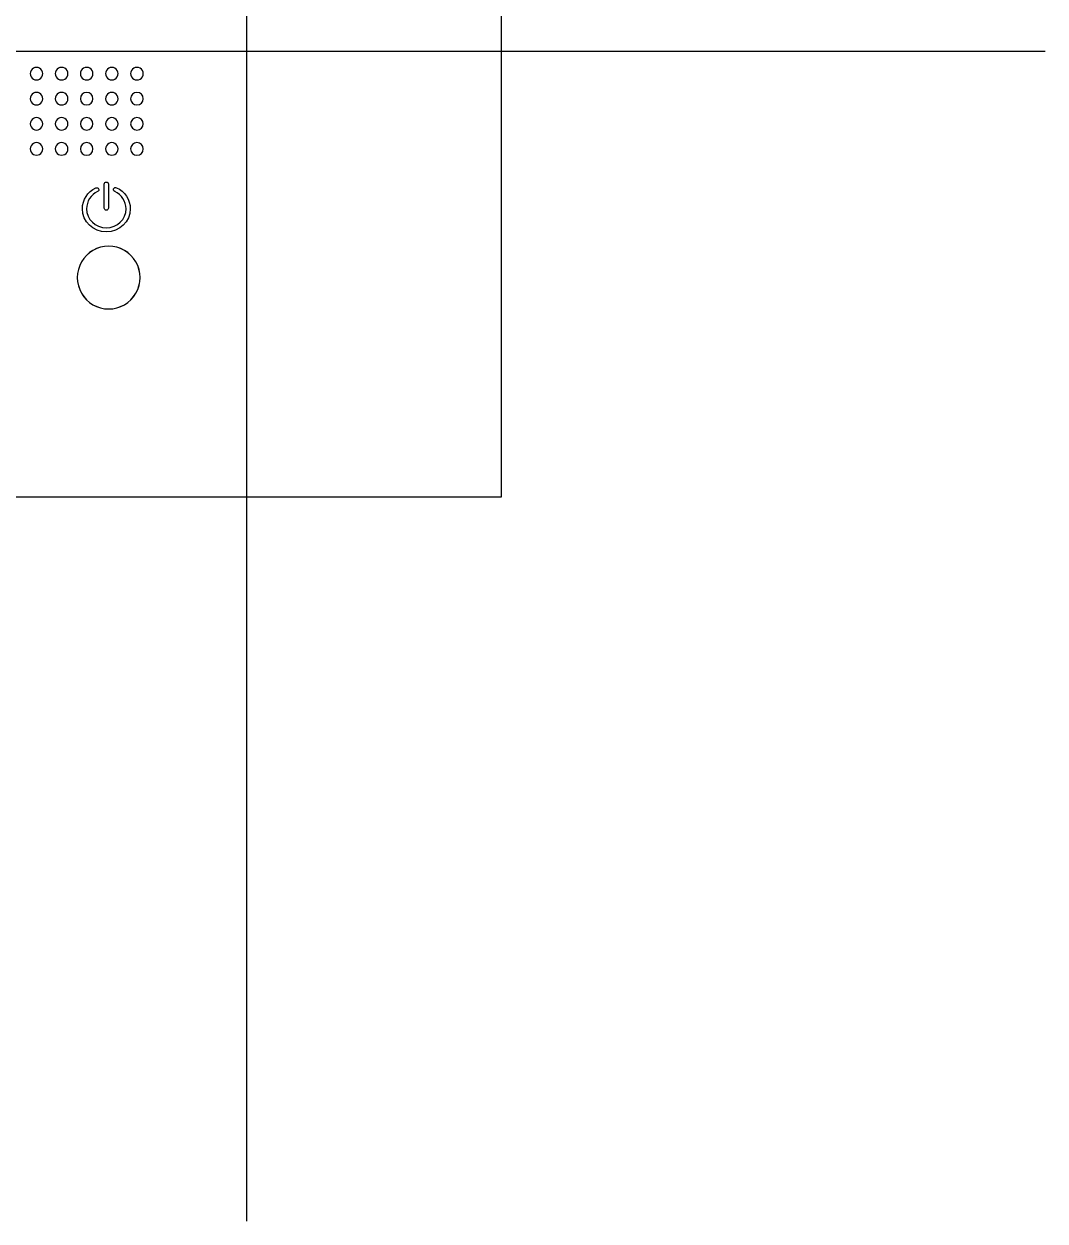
# Model space of a CAD drawing. Extents: x -57 to 161, y 70 to 252.
# Drawn here: x 95.5 to 160.6, y 70.3 to 146.6 of the extents above; entities that cross this region are included whole.
import ezdxf

# ---------------------------------------------------------------- set-up
doc = ezdxf.new("R2010")
doc.units = 0
doc.layers.get('0').update_dxf_attribs({"linetype": 'CONTINUOUS'})

msp = doc.modelspace()

# ---------------------------------------------------------------- linework, layer by layer
at = {"color": 7}
for points in [[(109.734516, 70.321927), (109.734516, 250.623156)], [(125.941518, 236.455873), (125.941518, 116.455872)], [(160.609306, 144.859862), (30.388366, 144.859862)], [(100.658803, 134.881209), (100.658803, 136.413123)], [(100.92353, 136.413123), (100.92353, 134.881209)], [(125.941518, 116.455872), (45.941518, 116.455872)]]:
    msp.add_lwpolyline(points, dxfattribs=at)
for points in [[(100.791166, 134.748846)], [(100.791166, 133.366165)]]:
    msp.add_lwpolyline(points, close=True, dxfattribs=at)
for points in [[(95.995108, 143.655872), (95.923655, 143.532112), (95.923655, 143.379633), (95.995108, 143.255872)], [(96.341518, 143.855872), (96.198612, 143.855872), (96.066561, 143.779633), (95.995108, 143.655872)], [(96.687929, 143.655872), (96.616475, 143.779633), (96.484425, 143.855872), (96.341518, 143.855872)], [(96.687929, 143.255872), (96.759382, 143.379633), (96.759382, 143.532112), (96.687929, 143.655872)], [(97.595108, 143.655872), (97.523655, 143.532112), (97.523655, 143.379633), (97.595108, 143.255872)], [(97.941518, 143.855872), (97.798612, 143.855872), (97.666561, 143.779633), (97.595108, 143.655872)], [(98.287929, 143.655872), (98.216475, 143.779633), (98.084425, 143.855872), (97.941518, 143.855872)], [(98.287929, 143.255872), (98.359382, 143.379633), (98.359382, 143.532112), (98.287929, 143.655872)], [(99.195108, 143.655872), (99.123655, 143.532112), (99.123655, 143.379633), (99.195108, 143.255872)], [(99.541518, 143.855872), (99.398612, 143.855872), (99.266561, 143.779633), (99.195108, 143.655872)], [(99.887929, 143.655872), (99.816475, 143.779633), (99.684425, 143.855872), (99.541518, 143.855872)], [(99.887929, 143.255872), (99.959382, 143.379633), (99.959382, 143.532112), (99.887929, 143.655872)], [(100.795108, 143.655872), (100.723655, 143.532112), (100.723655, 143.379633), (100.795108, 143.255872)], [(101.141518, 143.855872), (100.998612, 143.855872), (100.866561, 143.779633), (100.795108, 143.655872)], [(101.487929, 143.655872), (101.416475, 143.779633), (101.284425, 143.855872), (101.141518, 143.855872)], [(101.487929, 143.255872), (101.559382, 143.379633), (101.559382, 143.532112), (101.487929, 143.655872)], [(102.395108, 143.655872), (102.323655, 143.532112), (102.323655, 143.379633), (102.395108, 143.255872)], [(102.741518, 143.855872), (102.598612, 143.855872), (102.466561, 143.779633), (102.395108, 143.655872)], [(103.087928, 143.655872), (103.016475, 143.779633), (102.884425, 143.855872), (102.741518, 143.855872)], [(103.087928, 143.255872), (103.159382, 143.379633), (103.159382, 143.532112), (103.087928, 143.655872)], [(95.995108, 143.255872), (96.066561, 143.132112), (96.198612, 143.055872), (96.341518, 143.055872)], [(96.341518, 143.055872), (96.484425, 143.055872), (96.616475, 143.132112), (96.687929, 143.255872)], [(97.595108, 143.255872), (97.666561, 143.132112), (97.798612, 143.055872), (97.941518, 143.055872)], [(97.941518, 143.055872), (98.084425, 143.055872), (98.216475, 143.132112), (98.287929, 143.255872)], [(99.195108, 143.255872), (99.266561, 143.132112), (99.398612, 143.055872), (99.541518, 143.055872)], [(99.541518, 143.055872), (99.684425, 143.055872), (99.816475, 143.132112), (99.887929, 143.255872)], [(100.795108, 143.255872), (100.866561, 143.132112), (100.998612, 143.055872), (101.141518, 143.055872)], [(101.141518, 143.055872), (101.284425, 143.055872), (101.416475, 143.132112), (101.487929, 143.255872)], [(102.395108, 143.255872), (102.466561, 143.132112), (102.598612, 143.055872), (102.741518, 143.055872)], [(102.741518, 143.055872), (102.884425, 143.055872), (103.016475, 143.132112), (103.087928, 143.255872)], [(96.141518, 142.202283), (96.017758, 142.130829), (95.941518, 141.998779), (95.941518, 141.855872)], [(96.541518, 142.202283), (96.417758, 142.273736), (96.265279, 142.273736), (96.141518, 142.202283)], [(96.741518, 141.855872), (96.741518, 141.998779), (96.665279, 142.130829), (96.541518, 142.202283)], [(97.741518, 142.202283), (97.617758, 142.130829), (97.541518, 141.998779), (97.541518, 141.855872)], [(98.141518, 142.202283), (98.017758, 142.273736), (97.865279, 142.273736), (97.741518, 142.202283)], [(98.341518, 141.855872), (98.341518, 141.998779), (98.265279, 142.130829), (98.141518, 142.202283)], [(99.541518, 142.255872), (99.320605, 142.255872), (99.141518, 142.076786), (99.141518, 141.855872)], [(99.941518, 141.855872), (99.941518, 142.076786), (99.762432, 142.255872), (99.541518, 142.255872)], [(100.941518, 142.202283), (100.817758, 142.130829), (100.741518, 141.998779), (100.741518, 141.855872)], [(101.341518, 142.202283), (101.217758, 142.273736), (101.065279, 142.273736), (100.941518, 142.202283)], [(101.541518, 141.855872), (101.541518, 141.998779), (101.465279, 142.130829), (101.341518, 142.202283)], [(102.741518, 142.255872), (102.520604, 142.255872), (102.341518, 142.076786), (102.341518, 141.855872)], [(103.141518, 141.855872), (103.141518, 142.076786), (102.962432, 142.255872), (102.741518, 142.255872)], [(95.941518, 141.855872), (95.941518, 141.712966), (96.017758, 141.580915), (96.141518, 141.509462)], [(96.141518, 141.509462), (96.265279, 141.438009), (96.417758, 141.438009), (96.541518, 141.509462)], [(96.541518, 141.509462), (96.665279, 141.580915), (96.741518, 141.712966), (96.741518, 141.855872)], [(97.541518, 141.855872), (97.541518, 141.712966), (97.617758, 141.580915), (97.741518, 141.509462)], [(97.741518, 141.509462), (97.865279, 141.438009), (98.017758, 141.438009), (98.141518, 141.509462)], [(98.141518, 141.509462), (98.265279, 141.580915), (98.341518, 141.712966), (98.341518, 141.855872)], [(99.141518, 141.855872), (99.141518, 141.634959), (99.320605, 141.455872), (99.541518, 141.455872)], [(99.541518, 141.455872), (99.762432, 141.455872), (99.941518, 141.634959), (99.941518, 141.855872)], [(100.741518, 141.855872), (100.741518, 141.712966), (100.817758, 141.580915), (100.941518, 141.509462)], [(100.941518, 141.509462), (101.065279, 141.438009), (101.217758, 141.438009), (101.341518, 141.509462)], [(101.341518, 141.509462), (101.465279, 141.580915), (101.541518, 141.712966), (101.541518, 141.855872)], [(102.341518, 141.855872), (102.341518, 141.634959), (102.520604, 141.455872), (102.741518, 141.455872)], [(102.741518, 141.455872), (102.962432, 141.455872), (103.141518, 141.634959), (103.141518, 141.855872)], [(96.141518, 140.602283), (96.017758, 140.530829), (95.941518, 140.398779), (95.941518, 140.255872)], [(96.541518, 140.602283), (96.417758, 140.673736), (96.265279, 140.673736), (96.141518, 140.602283)], [(96.741518, 140.255872), (96.741518, 140.398779), (96.665279, 140.530829), (96.541518, 140.602283)], [(97.741518, 140.602283), (97.617758, 140.530829), (97.541518, 140.398779), (97.541518, 140.255872)], [(98.141518, 140.602283), (98.017758, 140.673736), (97.865279, 140.673736), (97.741518, 140.602283)], [(98.341518, 140.255872), (98.341518, 140.398779), (98.265279, 140.530829), (98.141518, 140.602283)], [(99.541518, 140.655872), (99.320605, 140.655872), (99.141518, 140.476786), (99.141518, 140.255872)], [(99.941518, 140.255872), (99.941518, 140.476786), (99.762432, 140.655872), (99.541518, 140.655872)], [(100.941518, 140.602283), (100.817758, 140.530829), (100.741518, 140.398779), (100.741518, 140.255872)], [(101.341518, 140.602283), (101.217758, 140.673736), (101.065279, 140.673736), (100.941518, 140.602283)], [(101.541518, 140.255872), (101.541518, 140.398779), (101.465279, 140.530829), (101.341518, 140.602283)], [(102.741518, 140.655872), (102.520604, 140.655872), (102.341518, 140.476786), (102.341518, 140.255872)], [(103.141518, 140.255872), (103.141518, 140.476786), (102.962432, 140.655872), (102.741518, 140.655872)], [(95.941518, 140.255872), (95.941518, 140.112966), (96.017758, 139.980915), (96.141518, 139.909462)], [(96.141518, 139.909462), (96.265279, 139.838009), (96.417758, 139.838009), (96.541518, 139.909462)], [(96.541518, 139.909462), (96.665279, 139.980915), (96.741518, 140.112966), (96.741518, 140.255872)], [(97.541518, 140.255872), (97.541518, 140.112966), (97.617758, 139.980915), (97.741518, 139.909462)], [(97.741518, 139.909462), (97.865279, 139.838009), (98.017758, 139.838009), (98.141518, 139.909462)], [(98.141518, 139.909462), (98.265279, 139.980915), (98.341518, 140.112966), (98.341518, 140.255872)], [(99.141518, 140.255872), (99.141518, 140.034959), (99.320605, 139.855872), (99.541518, 139.855872)], [(99.541518, 139.855872), (99.762432, 139.855872), (99.941518, 140.034959), (99.941518, 140.255872)], [(100.741518, 140.255872), (100.741518, 140.112966), (100.817758, 139.980915), (100.941518, 139.909462)], [(100.941518, 139.909462), (101.065279, 139.838009), (101.217758, 139.838009), (101.341518, 139.909462)], [(101.341518, 139.909462), (101.465279, 139.980915), (101.541518, 140.112966), (101.541518, 140.255872)], [(102.341518, 140.255872), (102.341518, 140.034959), (102.520604, 139.855872), (102.741518, 139.855872)], [(102.741518, 139.855872), (102.962432, 139.855872), (103.141518, 140.034959), (103.141518, 140.255872)], [(96.141518, 139.002283), (96.017758, 138.930829), (95.941518, 138.798779), (95.941518, 138.655872)], [(96.541518, 139.002283), (96.417758, 139.073736), (96.265279, 139.073736), (96.141518, 139.002283)], [(96.741518, 138.655872), (96.741518, 138.798779), (96.665279, 138.930829), (96.541518, 139.002283)], [(97.741518, 139.002283), (97.617758, 138.930829), (97.541518, 138.798779), (97.541518, 138.655872)], [(98.141518, 139.002283), (98.017758, 139.073736), (97.865279, 139.073736), (97.741518, 139.002283)], [(98.341518, 138.655872), (98.341518, 138.798779), (98.265279, 138.930829), (98.141518, 139.002283)], [(99.541518, 139.055872), (99.320605, 139.055872), (99.141518, 138.876786), (99.141518, 138.655872)], [(99.941518, 138.655872), (99.941518, 138.876786), (99.762432, 139.055872), (99.541518, 139.055872)], [(100.941518, 139.002283), (100.817758, 138.930829), (100.741518, 138.798779), (100.741518, 138.655872)], [(101.341518, 139.002283), (101.217758, 139.073736), (101.065279, 139.073736), (100.941518, 139.002283)], [(101.541518, 138.655872), (101.541518, 138.798779), (101.465279, 138.930829), (101.341518, 139.002283)], [(102.741518, 139.055872), (102.520604, 139.055872), (102.341518, 138.876786), (102.341518, 138.655872)], [(103.141518, 138.655872), (103.141518, 138.876786), (102.962432, 139.055872), (102.741518, 139.055872)], [(95.941518, 138.655872), (95.941518, 138.512966), (96.017758, 138.380915), (96.141518, 138.309462)], [(96.141518, 138.309462), (96.265279, 138.238009), (96.417758, 138.238009), (96.541518, 138.309462)], [(96.541518, 138.309462), (96.665279, 138.380915), (96.741518, 138.512966), (96.741518, 138.655872)], [(97.541518, 138.655872), (97.541518, 138.512966), (97.617758, 138.380915), (97.741518, 138.309462)], [(97.741518, 138.309462), (97.865279, 138.238009), (98.017758, 138.238009), (98.141518, 138.309462)], [(98.141518, 138.309462), (98.265279, 138.380915), (98.341518, 138.512966), (98.341518, 138.655872)], [(99.141518, 138.655872), (99.141518, 138.434959), (99.320605, 138.255872), (99.541518, 138.255872)], [(99.541518, 138.255872), (99.762432, 138.255872), (99.941518, 138.434959), (99.941518, 138.655872)], [(100.741518, 138.655872), (100.741518, 138.512966), (100.817758, 138.380915), (100.941518, 138.309462)], [(100.941518, 138.309462), (101.065279, 138.238009), (101.217758, 138.238009), (101.341518, 138.309462)], [(101.341518, 138.309462), (101.465279, 138.380915), (101.541518, 138.512966), (101.541518, 138.655872)], [(102.341518, 138.655872), (102.341518, 138.434959), (102.520604, 138.255872), (102.741518, 138.255872)], [(102.741518, 138.255872), (102.962432, 138.255872), (103.141518, 138.434959), (103.141518, 138.655872)], [(99.26639, 134.844225), (99.26639, 135.413908), (99.594703, 135.923248), (100.123509, 136.173701)], [(100.237056, 135.934278), (99.801684, 135.727947), (99.531766, 135.310742), (99.531766, 134.844225)], [(100.123509, 136.173701), (100.189691, 136.204845), (100.268849, 136.176945), (100.299994, 136.110763)], [(100.299994, 136.110763), (100.331138, 136.044581), (100.303238, 135.965423), (100.237056, 135.934278)], [(100.658803, 136.413123), (100.658803, 136.486442), (100.718496, 136.545487), (100.791166, 136.545487)], [(100.791166, 136.545487), (100.864485, 136.545487), (100.92353, 136.486442), (100.92353, 136.413123)], [(101.322567, 135.944011), (101.255737, 135.973858), (101.22589, 136.052368), (101.255737, 136.119198)], [(101.255737, 136.119198), (101.285583, 136.186029), (101.364093, 136.215876), (101.430924, 136.18538)], [(102.050567, 134.844225), (102.050567, 135.313986), (101.765077, 135.745466), (101.322567, 135.944011)], [(101.430924, 136.18538), (101.968813, 135.94466), (102.315943, 135.417801), (102.315943, 134.844225)], [(100.791166, 133.366165), (99.950268, 133.366165), (99.26639, 134.029281), (99.26639, 134.844225)], [(99.531766, 134.844225), (99.531766, 134.17527), (100.096906, 133.630892), (100.791166, 133.630892)], [(100.791166, 134.748846), (100.717847, 134.748846), (100.658803, 134.80789), (100.658803, 134.881209)], [(100.92353, 134.881209), (100.92353, 134.80789), (100.864485, 134.748846), (100.791166, 134.748846)], [(100.791166, 133.630892), (101.485426, 133.630892), (102.050567, 134.17527), (102.050567, 134.844225)], [(102.315943, 134.844225), (102.315943, 134.029281), (101.632065, 133.366165), (100.791166, 133.366165)], [(99.941518, 132.187923), (99.322716, 131.830658), (98.941518, 131.170404), (98.941518, 130.455872)], [(100.941518, 132.455872), (100.226987, 132.455872), (99.566733, 132.074675), (99.209467, 131.455872)], [(101.941518, 132.187923), (101.322716, 132.545189), (100.56032, 132.545189), (99.941518, 132.187923)], [(102.673569, 131.455872), (102.316303, 132.074675), (101.656049, 132.455872), (100.941518, 132.455872)], [(102.941518, 130.455872), (102.941518, 131.170404), (102.56032, 131.830658), (101.941518, 132.187923)], [(99.209467, 131.455872), (98.852202, 130.83707), (98.852202, 130.074675), (99.209467, 129.455872)], [(102.673569, 129.455872), (103.030835, 130.074675), (103.030835, 130.83707), (102.673569, 131.455872)], [(98.941518, 130.455872), (98.941518, 129.741341), (99.322716, 129.081087), (99.941518, 128.723822)], [(101.941518, 128.723822), (102.56032, 129.081087), (102.941518, 129.741341), (102.941518, 130.455872)], [(99.209467, 129.455872), (99.566733, 128.83707), (100.226987, 128.455872), (100.941518, 128.455872)], [(100.941518, 128.455872), (101.656049, 128.455872), (102.316303, 128.83707), (102.673569, 129.455872)], [(99.941518, 128.723822), (100.56032, 128.366556), (101.322716, 128.366556), (101.941518, 128.723822)]]:
    msp.add_open_spline(points, degree=3, dxfattribs=at)

doc.saveas('drawing.dxf')
